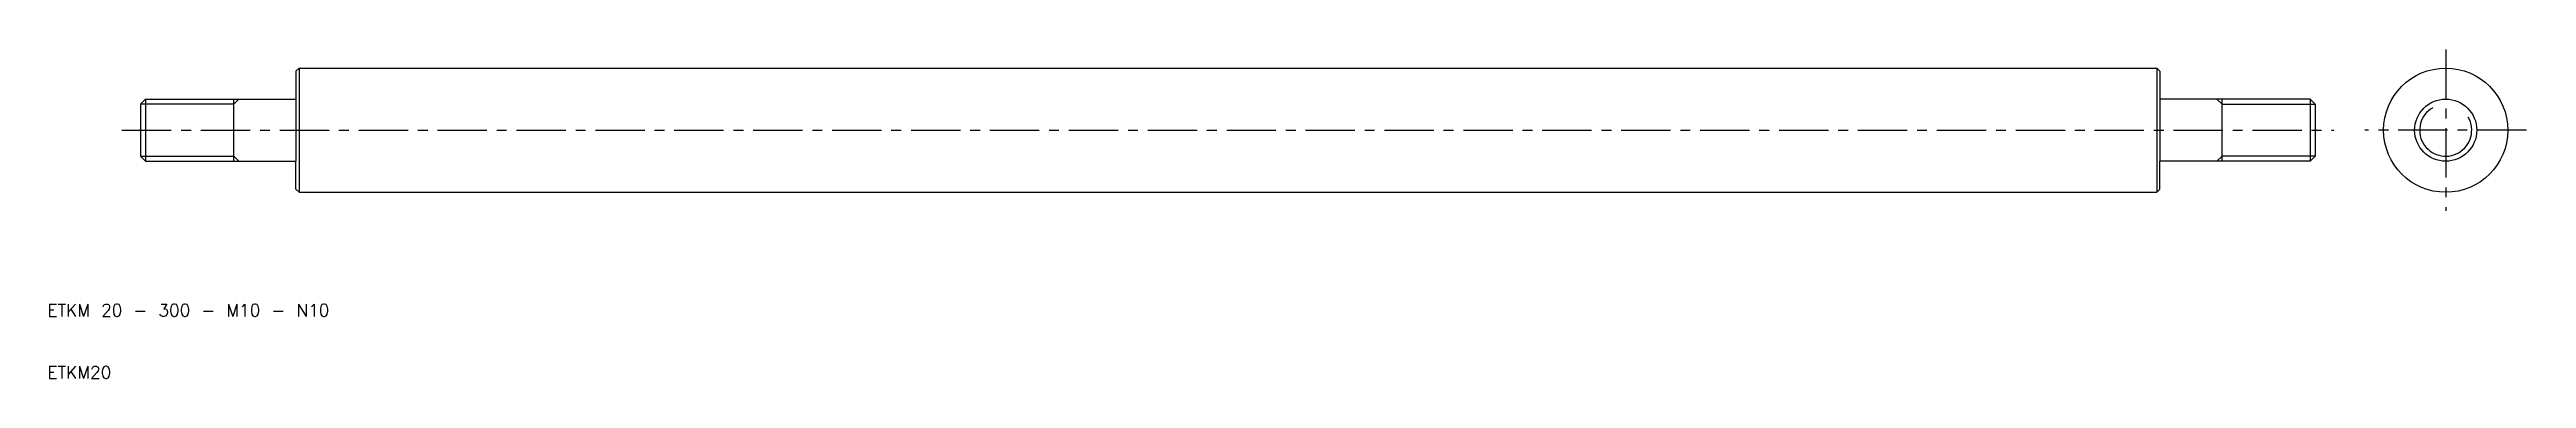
# Model space of a CAD drawing. Extents: x 10 to 409, y 10 to 63.
import ezdxf

# ---------------------------------------------------------------- set-up
doc = ezdxf.new("R2010")
doc.units = 0
doc.header["$LTSCALE"] = 0.25
doc.linetypes.add('CENTER', pattern=[50.8, 31.75, -6.35, 6.35, -6.35])
doc.layers.get('0').update_dxf_attribs({"linetype": 'CONTINUOUS'})
doc.layers.add('CENTER', color=1, linetype='CENTER')
doc.styles.get("Standard").update_dxf_attribs({"font": 'txt.shx', "bigfont": 'extfont.shx'})

msp = doc.modelspace()

# ---------------------------------------------------------------- linework, layer by layer
for p, q in [((50, 59.5), (50.5, 60)), ((50.5, 60), (349.5, 60)), ((50.5, 60), (50.5, 40)), ((349.5, 60), (349.5, 40)), ((350, 59.5), (349.5, 60)), ((50, 59.5), (50, 55)), ((350, 59.5), (350, 55)), ((25, 54.188), (25.812, 55)), ((25, 54.188), (25, 45.812)), ((25.812, 55), (50, 55)), ((25.812, 55), (25.812, 45)), ((40, 45), (40, 55)), ((50, 55), (50, 45)), ((374.188, 55), (350, 55)), ((350, 55), (350, 45)), ((360, 45), (360, 55)), ((374.188, 55), (374.188, 45)), ((375, 54.188), (374.188, 55)), ((375, 54.188), (375, 45.812)), ((25, 45.812), (25.812, 45)), ((25.812, 45), (50, 45)), ((50, 40.5), (50, 45)), ((374.188, 45), (350, 45)), ((350, 40.5), (350, 45)), ((375, 45.812), (374.188, 45)), ((50, 40.5), (50.5, 40)), ((50.5, 40), (349.5, 40)), ((350, 40.5), (349.5, 40))]:
    msp.add_line(p, q)
at = {"color": 3}
for p, q in [((40, 54.188), (25, 54.188)), ((40, 54.188), (40.812, 55)), ((360, 54.188), (359.188, 55)), ((360, 54.188), (375, 54.188)), ((25, 45.812), (40, 45.812)), ((40, 45.812), (40.812, 45)), ((360, 45.812), (359.188, 45)), ((375, 45.812), (360, 45.812))]:
    msp.add_line(p, q, dxfattribs=at)
for radius in [10, 5]:
    msp.add_circle((396, 50), radius)
msp.add_arc((396, 50), 4.188, 120, 30, dxfattribs=at)
at = {"layer": 'CENTER', "color": 1, "linetype": 'CENTER'}
for p, q in [((396, 63), (396, 37)), ((22, 50), (378, 50)), ((409, 50), (383, 50))]:
    msp.add_line(p, q, dxfattribs=at)

# ---------------------------------------------------------------- texts
for s, p in [('ETKM 20 - 300 - M10 - N10', (10, 20)), ('ETKM20', (10, 10))]:
    msp.add_text(s, height=2).set_placement(p)

doc.saveas('drawing.dxf')
